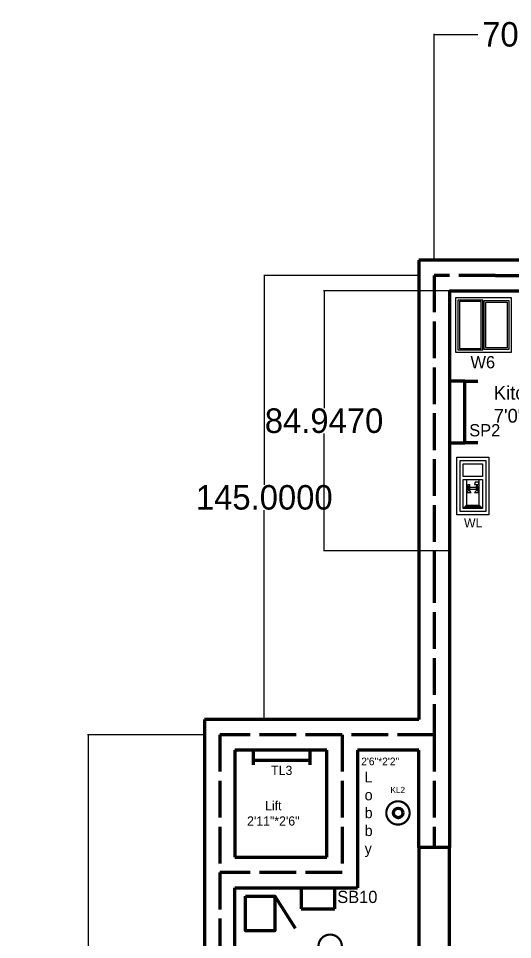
# Model space of a CAD drawing. Header units: inches. Extents: x 2473 to 3294, y 283 to 974.
# Drawn here: x 2599.8 to 2761, y 635.5 to 936.2 of the extents above; entities that cross this region are included whole.
import ezdxf

# ---------------------------------------------------------------- set-up
doc = ezdxf.new("R2010")
doc.units = ezdxf.units.IN
doc.header["$MEASUREMENT"] = 0
doc.linetypes.add('ACAD_ISO02W100', pattern=[15, 12, -3])
doc.dimstyles.get("Standard").update_dxf_attribs({"dimtxt": 8, "dimasz": 0.18, "dimexe": 0.18, "dimexo": 0.0625, "dimgap": 0.09, "dimtad": 0, "dimtih": 1, "dimtoh": 1, "dimdec": 4, "dimzin": 0, "dimdsep": 46, "dimtxsty": 'Standard', "dimcen": 0.09, "dimadec": 0, "dimazin": 0, "dimtfac": 1, "dimtdec": 4, "dimtofl": 0, "dimtmove": 0, "dimatfit": 3, "dimfxl": 1, "dimtolj": 1, "dimtzin": 0, "dimarcsym": 0})

# ---------------------------------------------------------------- blocks, each defined once
blk = doc.blocks.new('Ice and Water')
for p, q in [((3, 11), (3, 3)), ((3.5636, 9), (3.5, 9)), ((3.5, 9), (3.5, 7.5)), ((4, 9), (3.9416, 9)), ((4, 7.5), (4, 9)), ((5.75, 10.25), (5.5, 9.5)), ((5.5, 9.5), (7, 9.5)), ((6.75, 10.25), (5.75, 10.25)), ((6.5, 9), (6, 9)), ((6, 9), (6, 7.5)), ((6.5, 7.5), (6.5, 9)), ((7, 9.5), (6.75, 10.25)), ((7, 3), (7, 11)), ((3.5, 8.5), (3, 8.5)), ((3, 8), (3.5, 8)), ((3.5, 7.5), (3, 7)), ((3, 7), (4.5, 7)), ((6, 8.5), (4, 8.5)), ((4, 8), (6, 8)), ((4.5, 7), (4, 7.5)), ((6, 7.5), (5.5, 7)), ((5.5, 7), (7, 7)), ((7, 8.5), (6.5, 8.5)), ((6.5, 8), (7, 8)), ((7, 7), (6.5, 7.5)), ((2, 2), (3, 3)), ((3, 3), (7, 3)), ((7, 3), (8, 2)), ((3, 2.75), (2.5, 2.25)), ((2.5, 2.25), (7.5, 2.25)), ((2.5095, 2.26), (7.4908, 2.26)), ((2.5199, 2.27), (7.4812, 2.27)), ((2.5293, 2.28), (7.4705, 2.28)), ((2.5407, 2.29), (7.4609, 2.29)), ((2.5501, 2.3), (7.4524, 2.3)), ((2.5615, 2.31), (7.4417, 2.31)), ((2.5698, 2.32), (7.4311, 2.32)), ((2.5813, 2.33), (7.4215, 2.33)), ((2.5896, 2.34), (7.4119, 2.34)), ((2.6011, 2.35), (7.4002, 2.35)), ((2.6094, 2.36), (7.3916, 2.36)), ((2.6219, 2.37), (7.381, 2.37)), ((2.6302, 2.38), (7.3703, 2.38)), ((2.6406, 2.39), (7.3607, 2.39)), ((2.65, 2.4), (7.3501, 2.4)), ((2.6604, 2.41), (7.3405, 2.41)), ((2.6708, 2.42), (7.3309, 2.42)), ((2.6812, 2.43), (7.3213, 2.43)), ((2.6895, 2.44), (7.3095, 2.44)), ((2.7009, 2.45), (7.2999, 2.45)), ((2.7114, 2.46), (7.2914, 2.46)), ((2.7218, 2.47), (7.2797, 2.47)), ((2.7301, 2.48), (7.2701, 2.48)), ((2.7426, 2.49), (7.2605, 2.49)), ((2.7509, 2.5), (7.2509, 2.5)), ((2.7623, 2.51), (7.2413, 2.51)), ((2.7707, 2.52), (7.2296, 2.52)), ((2.7821, 2.53), (7.221, 2.53)), ((2.7904, 2.54), (7.2104, 2.54)), ((2.8019, 2.55), (7.1997, 2.55)), ((2.8112, 2.56), (7.1901, 2.56)), ((2.8227, 2.57), (7.1805, 2.57)), ((2.8321, 2.58), (7.1699, 2.58)), ((2.8425, 2.59), (7.1603, 2.59)), ((2.8518, 2.6), (7.1498, 2.6)), ((2.8604, 2.61), (7.1399, 2.61)), ((2.8701, 2.62), (7.13, 2.62)), ((2.8797, 2.63), (7.1202, 2.63)), ((2.8915, 2.64), (7.1098, 2.64)), ((2.9001, 2.65), (7.1004, 2.65)), ((2.9108, 2.66), (7.0905, 2.66)), ((2.9205, 2.67), (7.0806, 2.67)), ((2.9312, 2.68), (7.0703, 2.68)), ((2.9387, 2.69), (7.0599, 2.69)), ((2.9505, 2.7), (7.05, 2.7)), ((2.9602, 2.71), (7.0401, 2.71)), ((2.9709, 2.72), (7.0302, 2.72)), ((2.9817, 2.73), (7.0204, 2.73)), ((2.9902, 2.74), (7.01, 2.74)), ((7, 2.75), (3, 2.75)), ((7.5, 2.25), (7, 2.75))]:
    blk.add_line(p, q)
for points in [[(0, 0), (0, 18), (10, 18), (10, 0)], [(1, 1), (1, 17), (9, 17), (9, 1)], [(2, 12), (2, 16), (8, 16), (8, 12)], [(2, 2), (2, 11), (8, 11), (8, 2)], [(3.5625, 8), (3.5625, 9.5), (3.9375, 9.5), (3.9375, 8)]]:
    blk.add_lwpolyline(points, close=True)
blk = doc.blocks.new('*D80')
at = {"color": 0, "lineweight": -2}
for p, q in [((2660.38, 702.31), (2622.32, 702.31)), ((2622.5, 702.13), (2622.5, 626.4)), ((2622.5, 542.49), (2622.5, 618.22)), ((2660.38, 542.31), (2622.32, 542.31))]:
    blk.add_line(p, q, dxfattribs=at)
at = {"color": 0, "lineweight": 100}
for points in [[(2622.47, 702.13), (2622.53, 702.13), (2622.5, 702.31)], [(2622.47, 542.49), (2622.53, 542.49), (2622.5, 542.31)]]:
    blk.add_solid(points, dxfattribs=at)
at = {"layer": 'Defpoints', "color": 0, "lineweight": 100}
for p in [(2622.5, 702.31), (2660.44, 702.31), (2660.44, 542.31)]:
    blk.add_point(p, dxfattribs=at)
at = {"color": 0, "lineweight": 100, "insert": (2622.5, 622.31), "char_height": 8, "attachment_point": 5}
blk.add_mtext('\\A1;160.0000', dxfattribs=at)
blk = doc.blocks.new('*D81')
at = {"color": 0, "lineweight": -2}
for p, q in [((2730.38, 852.31), (2679.82, 852.31)), ((2680, 852.13), (2680, 783.9)), ((2680, 707.49), (2680, 775.72)), ((2730.38, 707.31), (2679.82, 707.31))]:
    blk.add_line(p, q, dxfattribs=at)
at = {"color": 0, "linetype": 'ByBlock', "lineweight": -2}
for p, q in [((3010.57, 702.31), (3064.36, 702.31)), ((3064.18, 702.13), (3064.18, 673.21)), ((3064.18, 636.11), (3064.18, 665.03)), ((3010.63, 635.93), (3064.36, 635.93))]:
    blk.add_line(p, q, dxfattribs=at)
at = {"color": 0, "lineweight": 100}
for points in [[(2679.97, 852.13), (2680.03, 852.13), (2680, 852.31)], [(2679.97, 707.49), (2680.03, 707.49), (2680, 707.31)]]:
    blk.add_solid(points, dxfattribs=at)
at = {"color": 0, "linetype": 'ByBlock', "lineweight": 100}
for points in [[(3064.15, 702.13), (3064.21, 702.13), (3064.18, 702.31)], [(3064.15, 636.11), (3064.21, 636.11), (3064.18, 635.93)]]:
    blk.add_solid(points, dxfattribs=at)
at = {"layer": 'Defpoints', "color": 0, "lineweight": 100}
for p in [(2680, 852.31), (2730.44, 852.31), (2730.44, 707.31)]:
    blk.add_point(p, dxfattribs=at)
at = {"layer": 'Defpoints', "color": 0, "linetype": 'ByBlock', "lineweight": 100}
for p in [(3010.51, 702.31), (3010.57, 635.93), (3064.18, 635.93)]:
    blk.add_point(p, dxfattribs=at)
at = {"color": 0, "lineweight": 100, "insert": (2680, 779.81), "char_height": 8, "attachment_point": 5}
blk.add_mtext('\\A1;145.0000', dxfattribs=at)
at = {"color": 0, "linetype": 'ByBlock', "lineweight": 100, "insert": (3064.18, 669.12), "char_height": 8, "attachment_point": 5}
blk.add_mtext('\\A1;66.3815', dxfattribs=at)
blk = doc.blocks.new('*D83')
at = {"color": 0, "lineweight": -2}
for p, q in [((2735.44, 857.38), (2735.44, 931.18)), ((2735.62, 931), (2749.69, 931)), ((2805.26, 931), (2791.2, 931)), ((2805.44, 857.38), (2805.44, 931.18))]:
    blk.add_line(p, q, dxfattribs=at)
at = {"color": 0, "lineweight": 100}
for points in [[(2735.62, 931.03), (2735.62, 930.97), (2735.44, 931)], [(2805.26, 931.03), (2805.26, 930.97), (2805.44, 931)]]:
    blk.add_solid(points, dxfattribs=at)
at = {"layer": 'Defpoints', "color": 0, "lineweight": 100}
for p in [(2805.44, 931), (2735.44, 857.31), (2805.44, 857.31)]:
    blk.add_point(p, dxfattribs=at)
at = {"color": 0, "lineweight": 100, "insert": (2770.44, 931), "char_height": 8, "attachment_point": 5}
blk.add_mtext('\\A1;70.0000', dxfattribs=at)
blk = doc.blocks.new('*D101')
at = {"color": 0, "linetype": 'ByBlock', "lineweight": -2}
for p, q in [((2740.38, 847.31), (2699.32, 847.31)), ((2699.5, 847.13), (2699.5, 808.93)), ((2699.5, 762.55), (2699.5, 800.75)), ((2740.38, 762.37), (2699.32, 762.37))]:
    blk.add_line(p, q, dxfattribs=at)
at = {"color": 0, "linetype": 'ByBlock', "lineweight": 100}
for points in [[(2699.47, 847.13), (2699.53, 847.13), (2699.5, 847.31)], [(2699.47, 762.55), (2699.53, 762.55), (2699.5, 762.37)]]:
    blk.add_solid(points, dxfattribs=at)
at = {"layer": 'Defpoints', "color": 0, "linetype": 'ByBlock', "lineweight": 100}
for p in [(2740.44, 847.31), (2699.5, 762.37), (2740.44, 762.37)]:
    blk.add_point(p, dxfattribs=at)
at = {"color": 0, "linetype": 'ByBlock', "lineweight": 100, "insert": (2699.5, 804.84), "char_height": 8, "attachment_point": 5}
blk.add_mtext('\\A1;84.9470', dxfattribs=at)
blk = doc.blocks.new('Window - Wood Frame 36 x 36 in.')
for p, q in [((1.5, 18.5), (34.5, 18.5)), ((2.5, 19.5), (33.5, 19.5)), ((2, 17.5), (34, 17.5)), ((3, 16.5), (33, 16.5))]:
    blk.add_line(p, q)
blk.add_lwpolyline([(0, 0), (0, 36), (36, 36), (36, 0)], close=True)
for points in [[(1.5, 18.5), (1.5, 34.5), (34.5, 34.5), (34.5, 18.5)], [(2.5, 19.5), (2.5, 33.5), (33.5, 33.5), (33.5, 19.5)], [(34, 17.5), (34, 1.5), (2, 1.5), (2, 17.5)], [(33, 16.5), (33, 2.5), (3, 2.5), (3, 16.5)]]:
    blk.add_lwpolyline(points)

msp = doc.modelspace()

# ---------------------------------------------------------------- linework, layer by layer
at = {"linetype": 'ByBlock', "lineweight": 100}
for p, q in [((2735.443, 857.31343), (2730.443, 857.31343)), ((2730.443, 857.31343), (2730.443, 707.31343)), ((2838.06621, 857.31343), (2735.443, 857.31343)), ((2740.443, 847.31343), (2740.443, 697.31343)), ((2730.443, 707.31343), (2660.443, 707.31343)), ((2660.443, 707.31343), (2660.443, 702.31343)), ((2660.443, 702.31343), (2660.443, 542.31343)), ((2700.443, 697.31343), (2670.443, 697.31343)), ((2700.443, 662.31343), (2700.443, 697.31343)), ((2710.443, 697.31343), (2710.443, 657.31343)), ((2710.443, 657.31343), (2710.443, 652.31343))]:
    msp.add_line(p, q, dxfattribs=at)
at = {"linetype": 'ACAD_ISO02W100', "lineweight": 100}
for p, q in [((2755.443, 852.31343), (2735.443, 852.31343)), ((2735.443, 852.31343), (2735.443, 757.36648)), ((2755.443, 852.31343), (2805.443, 852.31343)), ((2735.443, 757.36648), (2735.443, 702.31343)), ((2735.443, 702.31343), (2665.443, 702.31343)), ((2665.443, 702.31343), (2665.443, 542.31343)), ((2705.443, 702.31343), (2705.443, 657.31343)), ((2705.443, 657.31343), (2665.443, 657.31343))]:
    msp.add_line(p, q, dxfattribs=at)
at = {"lineweight": 100}
for p, q in [((2740.443, 847.31343), (2800.443, 847.31343)), ((2745.45999, 817.81939), (2740.443, 817.81939)), ((2745.45999, 797.63328), (2745.45999, 817.81939)), ((2745.45999, 817.81939), (2749.71381, 817.81939)), ((2740.443, 797.63328), (2745.45999, 797.63328)), ((2749.71381, 797.63328), (2745.45999, 797.63328)), ((2670.443, 697.31343), (2670.443, 662.31343)), ((2676.38356, 697.16174), (2676.38356, 692.55715)), ((2694.86863, 697.16174), (2694.86863, 693.98981)), ((2676.38356, 693.98981), (2694.86863, 693.98981)), ((2694.86863, 693.98981), (2694.86863, 692.55715)), ((2670.443, 662.31343), (2700.443, 662.31343)), ((2670.443, 547.31343), (2670.443, 652.31343)), ((2670.443, 652.31343), (2710.443, 652.31343)), ((2683.39106, 649.65029), (2690.12878, 639.15625))]:
    msp.add_line(p, q, dxfattribs=at)
at = {"color": 0, "linetype": 'ACAD_ISO02W100', "lineweight": 100}
msp.add_line((2735.443, 702.31343), (2735.443, 665.5), dxfattribs=at)
at = {"color": 0, "linetype": 'ByBlock', "lineweight": 100}
for p, q in [((2730.443, 697.31343), (2710.443, 697.31343)), ((2730.443, 665.5), (2730.443, 697.31343)), ((2740.443, 665.5), (2730.443, 665.5))]:
    msp.add_line(p, q, dxfattribs=at)
at = {"color": 0, "lineweight": 100}
for p, q in [((2740.443, 697.31343), (2740.443, 665.5)), ((2692, 652.31343), (2692, 645.5)), ((2703, 645.5), (2703, 652.31343)), ((2692, 645.5), (2703, 645.5))]:
    msp.add_line(p, q, dxfattribs=at)
at = {"color": 2, "linetype": 'ByBlock', "lineweight": 100}
for p, q in [((2740.443, 665.5), (2730.443, 665.5)), ((2730.443, 665.5), (2730.443, 617.5)), ((2740.443, 617.5), (2740.443, 665.5))]:
    msp.add_line(p, q, dxfattribs=at)
at = {"lineweight": 100, "const_width": 0.70864}
for points in [[(2719.8121, 676.81142, 1), (2727.42838, 676.81142, 1)], [(2697.68833, 633.28264, 1), (2705.30461, 633.28264, 1)]]:
    msp.add_lwpolyline(points, format="xyb", close=True, dxfattribs=at)
at = {"lineweight": 100}
msp.add_lwpolyline([(2673.88778, 649.65029), (2683.39106, 649.65029), (2683.39106, 638.33628), (2673.88778, 638.33628)], close=True, dxfattribs=at)
msp.add_circle((2723.72328, 676.79815), 1.53572, dxfattribs=at)

# ---------------------------------------------------------------- block references
at = {"color": 2, "linetype": 'ByBlock', "lineweight": 100, "xscale": 0.5, "yscale": 0.5, "zscale": 0.5, "rotation": 90}
msp.add_blockref('Window - Wood Frame 36 x 36 in.', (2760.54179, 827.14496), dxfattribs=at)
at = {"lineweight": 100, "xscale": 1.043525757337193, "yscale": 1.043525757337193, "zscale": 1.043525757337193}
msp.add_blockref('Ice and Water', (2742.8517, 774.15898), dxfattribs=at)

# ---------------------------------------------------------------- texts
at = {"lineweight": 100, "attachment_point": 1}
for s, insert, char_height, width in [('W6', (2747.28494, 825.9866), 4, 7.111392), ('SP2', (2746.88486, 803.77666), 4, 7.111392), ('WL', (2745.16014, 773.02045), 3, 7.111392), ('{\\C11;2\'6"*2\'2"}', (2711.62747, 694.88624), 2.5, 16.8331975), ('TL3', (2682.24773, 692.21106), 3, 7.111392), ('KL2', (2721.17859, 685.31907), 2, 7.111392), ('SB10', (2703.82537, 651.3928), 4, 11.0820515)]:
    msp.add_mtext(s, dxfattribs=dict(at, insert=insert, char_height=char_height, width=width))
at = {"linetype": 'ByBlock', "lineweight": 100}
for s, insert, char_height, width, attachment_point in [('{\\C11;Kitchen\\P7\'0"*5\'0"}', (2754.89177, 816.25278), 4.5, 31.2989631, 1), ('{\\C11;L\\Po\\Pb\\Pb\\Py}', (2712.74385, 690.25833), 3.5, 7.0794942, 1), ('{\\C11;Lift\\P2\'11"*2\'6"}', (2682.9445, 680.69005), 3, 14.9573965, 2)]:
    msp.add_mtext(s, dxfattribs=dict(at, insert=insert, char_height=char_height, width=width, attachment_point=attachment_point))

# ---------------------------------------------------------------- dimensions: what is measured, and where the dimension line sits
at = {"color": 0, "lineweight": 100}
dim = msp.add_linear_dim(base=(2805.443, 931), p1=(2735.443, 857.31343), p2=(2805.443, 857.31343), dimstyle='Standard', dxfattribs=at)
dim.commit()
dim.dimension.update_dxf_attribs({"geometry": '*D83', "text_midpoint": (2770.443, 931)})
for base, p1, p2, picture, middle in [((2680, 852.31343), (2730.443, 707.31343), (2730.443, 852.31343), '*D81', (2680, 779.81343)), ((2622.5, 702.31343), (2660.443, 542.31343), (2660.443, 702.31343), '*D80', (2622.5, 622.31343))]:
    dim = msp.add_linear_dim(base=base, p1=p1, p2=p2, angle=90, dimstyle='Standard', dxfattribs=at)
    dim.commit()
    dim.dimension.update_dxf_attribs({"geometry": picture, "text_midpoint": middle})
at = {"color": 0, "linetype": 'ByBlock', "lineweight": 100}
for base, p1, p2, picture, middle in [((3064.18, 635.93195), (3010.5055, 702.31343), (3010.568, 635.93195), '*D81', (3064.18, 669.12269)), ((2699.5, 762.36648), (2740.443001, 847.313431), (2740.443001, 762.36648), '*D101', (2699.5, 804.839956))]:
    dim = msp.add_linear_dim(base=base, p1=p1, p2=p2, angle=90, dimstyle='Standard', dxfattribs=at)
    dim.commit()
    dim.dimension.update_dxf_attribs({"geometry": picture, "text_midpoint": middle})

doc.saveas('drawing.dxf')
